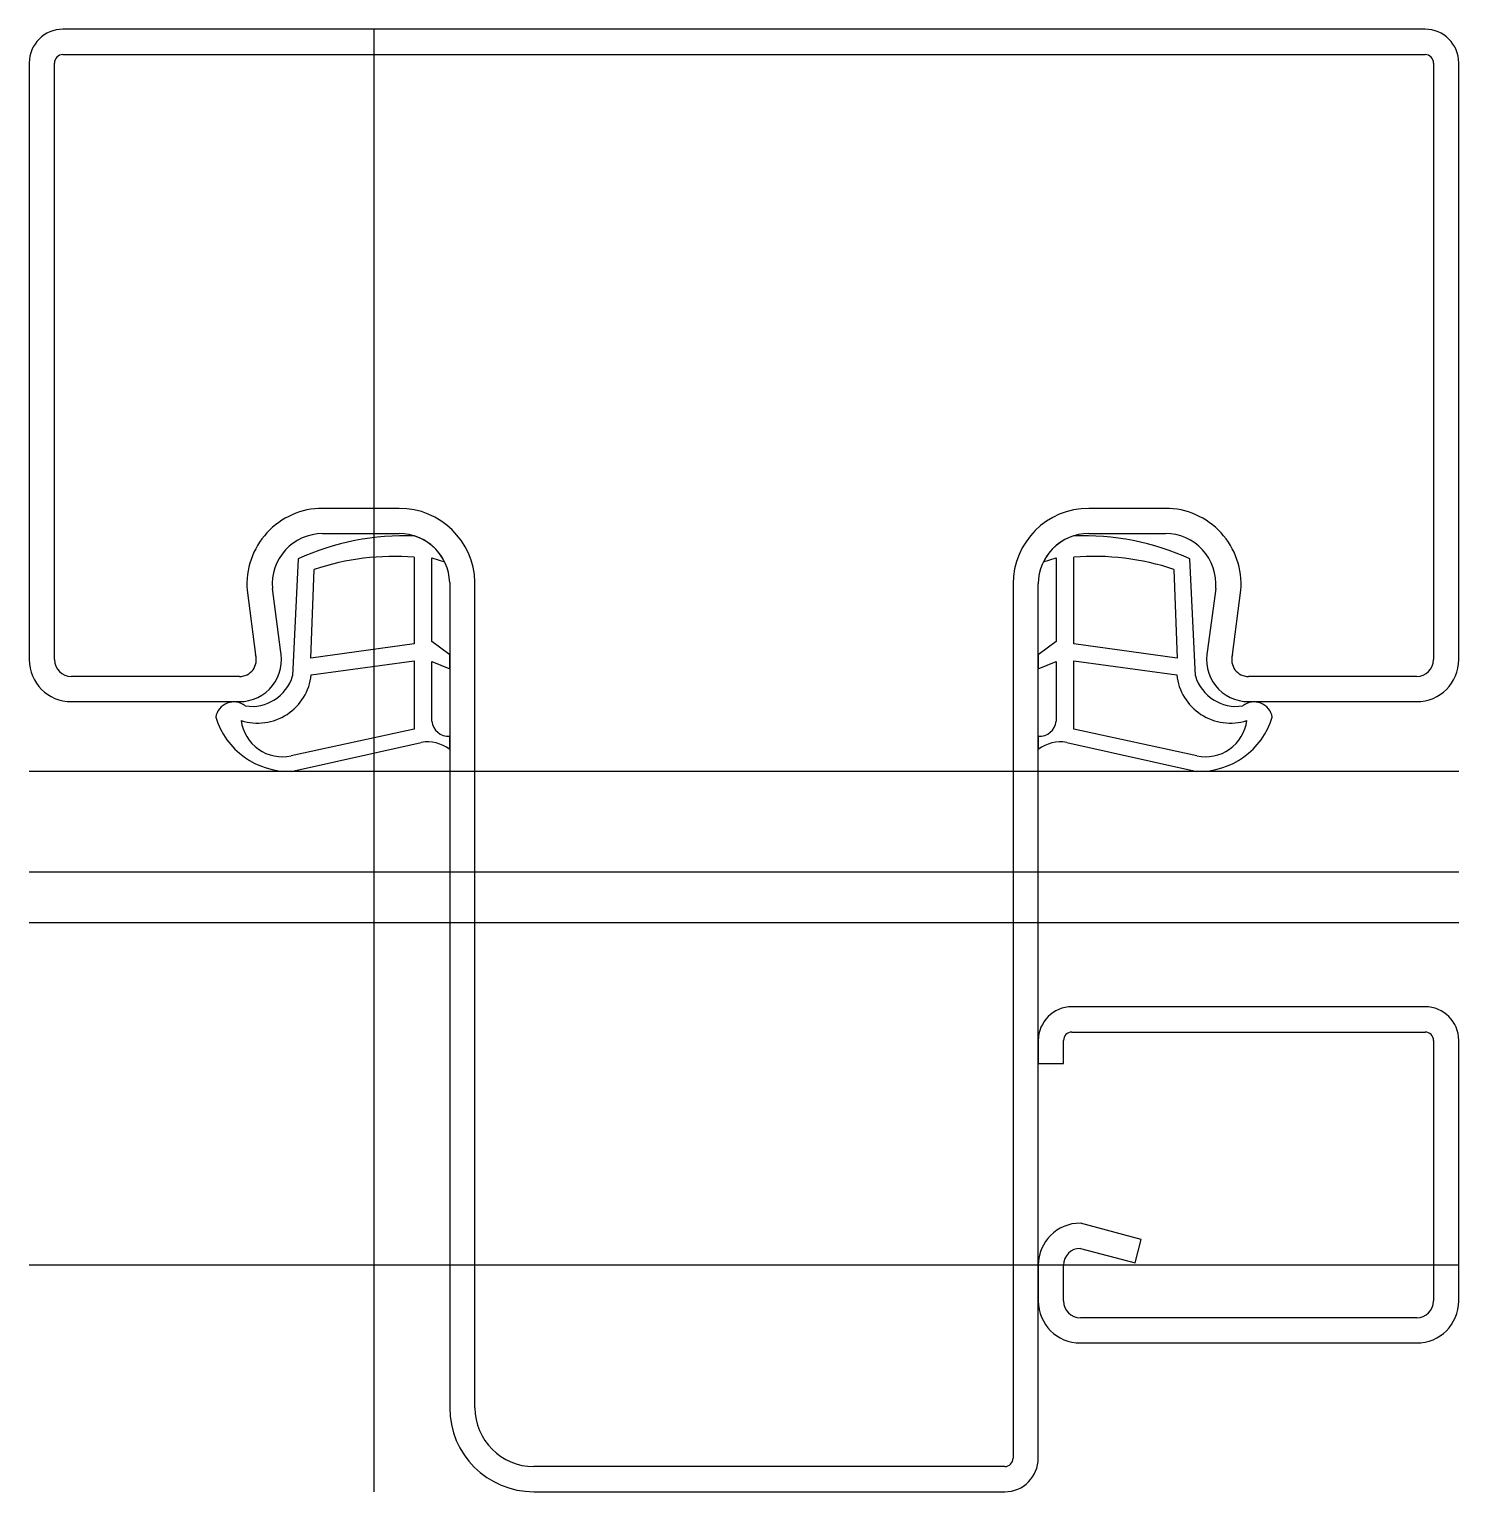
# Model space of a CAD drawing. Extents: x -20.5 to 64.5, y -13.5 to 73.5.
import ezdxf

# ---------------------------------------------------------------- set-up
doc = ezdxf.new("R2010")
doc.units = 0
doc.layers.get('0').update_dxf_attribs({"linetype": 'CONTINUOUS'})

msp = doc.modelspace()

# ---------------------------------------------------------------- linework, layer by layer
at = {"linetype": 'CONTINUOUS'}
for p, q in [((62.5, 73.5), (-18.5, 73.5)), ((0, -13.5), (0, 73.5)), ((-20.5, 71.5), (-20.5, 36)), ((-19, 36), (-19, 71.49)), ((-18.5, 71.99), (62.5, 71.99)), ((63, 71.49), (63, 36)), ((64.5, 36), (64.5, 71.5)), ((1.5, 45), (-3.06, 45)), ((47.06, 45), (42.5, 45)), ((-3.06, 43.5), (1.5, 43.5)), ((42.5, 43.5), (47.06, 43.5)), ((-4.52, 41.99), (-4.84, 35.04)), ((2.39, 42.1), (2.39, 36.94)), ((3.44, 37.08), (3.44, 42.05)), ((3.44, 42.05), (4.2, 41.82)), ((39.81, 41.82), (40.56, 42.05)), ((40.56, 42.05), (40.56, 37.08)), ((41.61, 36.94), (41.61, 42.1)), ((48.84, 35.04), (48.52, 41.99)), ((-3.76, 36.09), (-3.55, 41.37)), ((47.56, 41.37), (47.76, 36.09)), ((-7.54, 40.13), (-7.04, 36.29)), ((-5.57, 36.59), (-6.04, 40.24)), ((4.5, 40.59), (4.5, -8.5)), ((6, -8.5), (6, 40.61)), ((38, 40.5), (38, -11.5)), ((39.5, -11.5), (39.5, 40.5)), ((50.05, 40.24), (49.57, 36.59)), ((51.04, 36.29), (51.54, 40.13)), ((2.39, 36.94), (-3.76, 36.09)), ((4.5, 36.28), (3.44, 37.08)), ((40.56, 37.08), (39.5, 36.28)), ((47.76, 36.09), (41.61, 36.94)), ((-3.73, 35.09), (2.39, 35.93)), ((2.39, 35.93), (2.39, 31.87)), ((3.44, 32.34), (3.44, 35.89)), ((3.44, 35.89), (4.5, 35.46)), ((4.5, 35.46), (4.5, 36.28)), ((39.5, 36.28), (39.5, 35.46)), ((39.5, 35.46), (40.56, 35.89)), ((40.56, 35.89), (40.56, 32.34)), ((41.61, 31.87), (41.61, 35.93)), ((41.61, 35.93), (47.73, 35.09)), ((-8, 35), (-18, 35)), ((62, 35), (52, 35)), ((-18, 33.5), (-8, 33.5)), ((52, 33.5), (62, 33.5)), ((2.39, 31.87), (-4.92, 30.28)), ((4.5, 30.66), (4.5, 31.45)), ((39.5, 31.45), (39.5, 30.66)), ((48.92, 30.28), (41.61, 31.87)), ((-4.93, 29.35), (2.81, 31.08)), ((41.19, 31.08), (48.93, 29.35)), ((64.5, 29.35), (-20.5, 29.35)), ((64.5, 23.35), (-20.5, 23.35)), ((64.5, 20.35), (-20.5, 20.35)), ((62.5, 15.35), (41.5, 15.35)), ((39.5, 13.35), (39.5, 11.98)), ((41, 11.98), (41, 13.34)), ((41.5, 13.84), (62.5, 13.84)), ((63, 13.34), (63, -2.15)), ((64.5, -2.15), (64.5, 13.35)), ((39.5, 11.98), (41, 11.98)), ((45.62, 1.51), (42, 2.48)), ((42, 0.98), (45.25, 0.11)), ((45.25, 0.11), (45.62, 1.51)), ((-20.5, 0), (64.5, 0)), ((39.5, -0.02), (39.5, -2.15)), ((41, -2.15), (41, -0.02)), ((62, -3.15), (42, -3.15)), ((42, -4.65), (62, -4.65)), ((37.5, -12), (9.5, -12)), ((9.5, -13.5), (37.5, -13.5))]:
    msp.add_line(p, q, dxfattribs=at)
for centre, radius, start, end in [((-18.5, 71.5), 2, 90, 180), ((62.5, 71.5), 2, 0, 90), ((-18.5, 71.49), 0.5, 90, 180), ((62.5, 71.49), 0.5, 0, 90), ((-3.055, 40.5), 4.5, 90.06064, 184.71634), ((1.501, 40.5), 4.5, 1.4007, 90.01712), ((42.5, 40.5), 4.5, 90, 180), ((47.055, 40.5), 4.5, 355.28366, 89.93936), ((-3.051, 40.5), 3, 90.16637, 184.97211), ((1.501, 40.5), 3, 1.71913, 90.02579), ((42.5, 40.5), 3, 90, 180), ((47.061, 40.5), 3, 355.02812, 90.0246), ((1.826, 28.101), 15.27, 87.80864, 114.55672), ((1.506, 40.499), 3, 26.11794, 72.46892), ((42.506, 40.503), 3, 107.76847, 153.96219), ((42.174, 28.101), 15.27, 65.44328, 92.19136), ((1.245, 26.883), 15.26, 85.69782, 108.31472), ((42.763, 26.884), 15.26, 71.67794, 94.33284), ((-7.999, 36), 2.5, 269.98585, 13.65058), ((51.999, 36), 2.5, 166.34942, 270.01415), ((-18, 36), 2.5, 180, 270), ((-18, 36), 1, 180, 270), ((-7.997, 36), 1, 269.82956, 16.85822), ((51.997, 36), 1, 163.14178, 270.17044), ((62, 36), 1, 270, 0), ((62, 36), 2.5, 270, 0), ((-6.921, 35.437), 3.21, 252.24607, 353.792), ((-7.268, 35.75), 2.53, 261.09748, 343.71334), ((50.921, 35.437), 3.21, 186.208, 287.75393), ((51.268, 35.75), 2.53, 196.28666, 278.90252), ((-8.334, 32.394), 1.09, 51.78024, 170.68917), ((52.334, 32.394), 1.09, 9.31083, 128.21976), ((-5.044, 33.919), 4.57, 197.16331, 271.42331), ((-5.45, 32.693), 2.47, 187.26846, 282.38699), ((4.425, 32.437), 0.99, 185.63283, 274.33201), ((39.575, 32.437), 0.99, 265.66799, 354.36717), ((49.45, 32.693), 2.47, 257.61301, 352.73154), ((49.044, 33.919), 4.57, 268.57669, 342.83669), ((3.173, 28.93), 2.18, 52.50254, 99.58457), ((40.827, 28.93), 2.18, 80.41543, 127.49746), ((41.5, 13.35), 2, 90, 180), ((62.5, 13.35), 2, 0, 90), ((41.5, 13.34), 0.5, 90, 180), ((62.5, 13.34), 0.5, 0, 90), ((42, -0.02), 2.5, 90, 180), ((42, -0.02), 1, 90, 180), ((42, -2.15), 2.5, 180, 270), ((42, -2.15), 1, 180, 270), ((62, -2.15), 1, 270, 0), ((62, -2.15), 2.5, 270, 0), ((9.5, -8.5), 5, 180, 270), ((9.5, -8.5), 3.5, 180, 270), ((37.5, -11.5), 0.5, 270, 0), ((37.5, -11.5), 2, 270, 0)]:
    msp.add_arc(centre, radius, start, end, dxfattribs=at)

doc.saveas('drawing.dxf')
